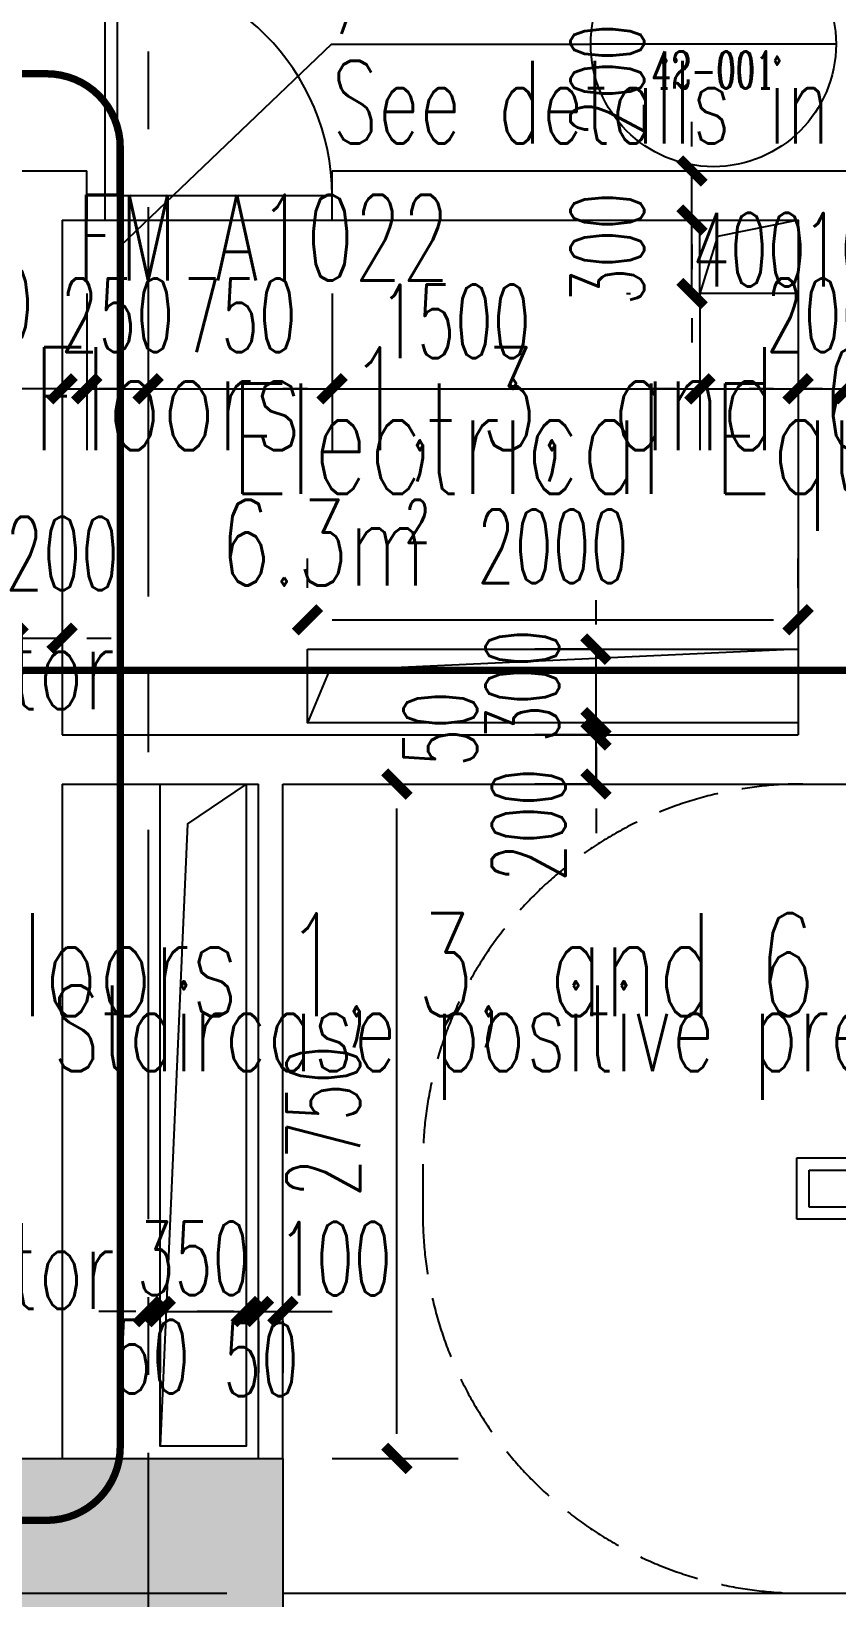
# Model space of a CAD drawing. Extents: x 824790 to 994147, y 4290613 to 4374713.
# Drawn here: x 932134 to 935417, y 4320177 to 4326565 of the extents above; entities that cross this region are included whole.
import ezdxf
from ezdxf.enums import TextEntityAlignment as Align

# ---------------------------------------------------------------- set-up
doc = ezdxf.new("R2010")
doc.units = 0
doc.header["$LTSCALE"] = 1000
doc.header["$MEASUREMENT"] = 0
for name, pattern in [('ACAD_ISO08W100', [36, 24, -3, 6, -3]), ('CENTER', [50.800000000000004, 31.75, -6.35, 6.35, -6.35]), ('DASH', [0.35, 0.25, -0.1]), ('DOTE', [2.4200000000000004, 2, -0.2, 0.02, -0.2]), ('HIDDEN', [0.375, 0.25, -0.125])]:
    doc.linetypes.add(name, pattern=pattern)
doc.layers.get('0').update_dxf_attribs({"color": 255, "linetype": 'CONTINUOUS'})
for name, color, linetype in [('A-AREA-TEXT', 6, 'CONTINUOUS'), ('A-DIM', 201, 'CONTINUOUS'), ('A-DOTE', 8, 'ACAD_ISO08W100'), ('A-LINE', 254, 'CONTINUOUS'), ('A-NOTE', 150, 'CONTINUOUS'), ('A-TEXT-CN', 31, 'CONTINUOUS'), ('A-WALL', 2, 'CONTINUOUS'), ('A-WINDOW', 4, 'CONTINUOUS'), ('A-WINDOW-TEXT', 93, 'CONTINUOUS'), ('DIM_SYMB', 3, 'CONTINUOUS'), ('DOTE', 17, 'DOTE'), ('HATCH-F252', 252, 'CONTINUOUS'), ('S-COLUMN', 1, 'CONTINUOUS'), ('stair', 30, 'CONTINUOUS'), ('管井', 6, 'CONTINUOUS')]:
    doc.layers.add(name, color=color, linetype=linetype)
doc.layers.add('A-PUB_TEXT', color=7, linetype='CONTINUOUS', lineweight=5)
doc.styles.add('_HZTXT', font='tjromans.shx', dxfattribs={"width": 0.7, "bigfont": 'tjhztxt.shx'})
doc.styles.add('_TCH_DIM', font='SIMPLEX', dxfattribs={"bigfont": 'GBCBIG'})
doc.styles.add('_TCH_LABEL', font='COMPLEX.shx', dxfattribs={"width": 0.6, "bigfont": 'GBCBIG.shx'})
doc.styles.add('DIM_FONT', font='SIMPLEX.shx', dxfattribs={"width": 0.6, "bigfont": 'GBCBIG.shx'})
doc.styles.add('TONGJI-FONT', font='simplex.shx')
doc.dimstyles.new('DIMN', dxfattribs={"dimtxt": 300, "dimasz": 100, "dimexe": 250, "dimexo": 300, "dimgap": 150, "dimtad": 1, "dimdec": 0, "dimtxsty": 'DIM_FONT', "dimblk": 'h-_ArchTick', "dimcen": 2.5, "dimclrt": 7, "dimazin": 2, "dimtfac": 1, "dimtdec": 0, "dimtix": 1, "dimtmove": 2, "dimatfit": 3, "dimarcsym": 0})

# ---------------------------------------------------------------- blocks, each defined once
blk = doc.blocks.new('h-wrt')
at = {"layer": 'A-DOTE', "linetype": 'CENTER', "ltscale": 0.05}
for p, q in [((-2508028.884582327, -1744636.162821466), (-2508028.884582328, -1784214.613253364)), ((-2539774.598713695, -1778228.966451116), (-2483728.276906996, -1778228.966451115))]:
    blk.add_line(p, q, dxfattribs=at)
blk = doc.blocks.new('h-D10')
for p, q in [((75.00000000023283, 0), (74.99999999988358, 925)), ((125.0000000001164, 0), (124.9999999998254, 923.6476599997841)), ((75.00000000023283, 0), (125.0000000001164, 0))]:
    blk.add_line(p, q)
blk.add_lwpolyline([(75.00000000023283, 0), (0, 0), (0, -99.99999999976717), (75.00000000011642, -99.99999999976717)], close=True)
blk.add_arc((75.00000000023283, 0), 925, 0, 90)
blk = doc.blocks.new('h-1100柱')
at = {"layer": 'HATCH-F252'}
blk.add_hatch(color=256, dxfattribs=at).paths.add_polyline_path([(917264.5320225786, 4495302.294204195), (918364.5320225786, 4495302.294204195), (918364.5320225786, 4494202.294204195), (917264.5320225786, 4494202.294204195)])
at = {"layer": 'S-COLUMN'}
blk.add_lwpolyline([(917264.5320225786, 4495302.294204195), (918364.5320225786, 4495302.294204195), (918364.5320225786, 4494202.294204195), (917264.5320225786, 4494202.294204195)], close=True, dxfattribs=at)
blk = doc.blocks.new('h-二层柱网')
at = {"layer": 'A-WALL'}
blk.add_blockref('h-1100柱', (214795.3440297151, -174556.9296305692), dxfattribs=at)
blk = doc.blocks.new('h-_ArchTick')
at = {"color": 0, "linetype": 'ByBlock', "const_width": 0.4}
blk.add_lwpolyline([(-0.5, -0.5), (0.5, 0.5)], dxfattribs=at)
blk = doc.blocks.new('*D105')
at = {"layer": 'A-DIM', "color": 0, "lineweight": -2, "transparency": 16777216}
for p, q in [((932509.8760522936, 4321344.15249884), (932409.8760522936, 4321344.15249884)), ((932609.8760522936, 4321344.15249884), (932659.8760522918, 4321344.15249884)), ((932609.8760522936, 4321305.199618813), (932609.8760522936, 4321094.15249884)), ((932659.8760522918, 4321305.199618813), (932659.8760522918, 4321094.15249884)), ((932759.8760522918, 4321344.15249884), (932859.8760522918, 4321344.15249884))]:
    blk.add_line(p, q, dxfattribs=at)
at = {"layer": 'A-DIM', "color": 0, "lineweight": -2, "transparency": 16777216, "xscale": 100, "yscale": 100, "zscale": 100}
blk.add_blockref('h-_ArchTick', (932609.8760522936, 4321344.15249884), dxfattribs=at)
at = {"layer": 'A-DIM', "color": 0, "lineweight": -2, "transparency": 16777216, "xscale": 100, "yscale": 100, "zscale": 100, "rotation": 180}
blk.add_blockref('h-_ArchTick', (932659.8760522918, 4321344.15249884), dxfattribs=at)
at = {"layer": 'A-DIM', "color": 7, "transparency": 16777216, "insert": (932626.066317614, 4321160.301791592), "char_height": 300, "attachment_point": 5, "style": 'DIM_FONT'}
blk.add_mtext('\\A1;50', dxfattribs=at)
blk = doc.blocks.new('*D106')
at = {"layer": 'A-DIM', "color": 0, "lineweight": -2, "transparency": 16777216}
for p, q in [((932559.8760522918, 4321344.15249884), (932459.8760522918, 4321344.15249884)), ((932659.8760522918, 4321344.15249884), (933009.8760522918, 4321344.15249884)), ((932659.8760522918, 4321305.199618813), (932659.8760522918, 4321094.15249884)), ((933009.8760522918, 4321305.199618813), (933009.8760522918, 4321094.15249884)), ((933109.8760522918, 4321344.15249884), (933209.8760522918, 4321344.15249884))]:
    blk.add_line(p, q, dxfattribs=at)
at = {"layer": 'A-DIM', "color": 0, "lineweight": -2, "transparency": 16777216, "xscale": 100, "yscale": 100, "zscale": 100}
blk.add_blockref('h-_ArchTick', (932659.8760522918, 4321344.15249884), dxfattribs=at)
at = {"layer": 'A-DIM', "color": 0, "lineweight": -2, "transparency": 16777216, "xscale": 100, "yscale": 100, "zscale": 100, "rotation": 180}
blk.add_blockref('h-_ArchTick', (933009.8760522918, 4321344.15249884), dxfattribs=at)
at = {"layer": 'A-DIM', "color": 7, "transparency": 16777216, "insert": (932794.911141902, 4321561.397507259), "char_height": 300, "attachment_point": 5, "style": 'DIM_FONT'}
blk.add_mtext('\\A1;350', dxfattribs=at)
blk = doc.blocks.new('*D107')
at = {"layer": 'A-DIM', "color": 0, "lineweight": -2, "transparency": 16777216}
for p, q in [((932909.8760522918, 4321344.15249884), (932809.8760522918, 4321344.15249884)), ((933009.8760522918, 4321344.15249884), (933059.8760522922, 4321344.15249884)), ((933009.8760522918, 4321305.199618813), (933009.8760522918, 4321094.15249884)), ((933059.8760522922, 4321305.199618813), (933059.8760522922, 4321094.15249884)), ((933159.8760522922, 4321344.15249884), (933259.8760522922, 4321344.15249884))]:
    blk.add_line(p, q, dxfattribs=at)
at = {"layer": 'A-DIM', "color": 0, "lineweight": -2, "transparency": 16777216, "xscale": 100, "yscale": 100, "zscale": 100}
blk.add_blockref('h-_ArchTick', (933009.8760522918, 4321344.15249884), dxfattribs=at)
at = {"layer": 'A-DIM', "color": 0, "lineweight": -2, "transparency": 16777216, "xscale": 100, "yscale": 100, "zscale": 100, "rotation": 180}
blk.add_blockref('h-_ArchTick', (933059.8760522922, 4321344.15249884), dxfattribs=at)
at = {"layer": 'A-DIM', "color": 7, "transparency": 16777216, "insert": (933070.945883546, 4321148.746717621), "char_height": 300, "attachment_point": 5, "style": 'DIM_FONT'}
blk.add_mtext('\\A1;50', dxfattribs=at)
blk = doc.blocks.new('*D108')
at = {"layer": 'A-DIM', "color": 0, "lineweight": -2, "transparency": 16777216}
for p, q in [((932959.8760522922, 4321344.15249884), (932859.8760522922, 4321344.15249884)), ((933059.8760522922, 4321344.15249884), (933159.8760522922, 4321344.15249884)), ((933059.8760522922, 4321305.199618813), (933059.8760522922, 4321094.15249884)), ((933159.8760522922, 4321305.199618813), (933159.8760522922, 4321094.15249884)), ((933259.8760522922, 4321344.15249884), (933359.8760522922, 4321344.15249884))]:
    blk.add_line(p, q, dxfattribs=at)
at = {"layer": 'A-DIM', "color": 0, "lineweight": -2, "transparency": 16777216, "xscale": 100, "yscale": 100, "zscale": 100}
blk.add_blockref('h-_ArchTick', (933059.8760522922, 4321344.15249884), dxfattribs=at)
at = {"layer": 'A-DIM', "color": 0, "lineweight": -2, "transparency": 16777216, "xscale": 100, "yscale": 100, "zscale": 100, "rotation": 180}
blk.add_blockref('h-_ArchTick', (933159.8760522922, 4321344.15249884), dxfattribs=at)
at = {"layer": 'A-DIM', "color": 7, "transparency": 16777216, "insert": (933372.0330148152, 4321559.941100789), "char_height": 300, "attachment_point": 5, "style": 'DIM_FONT'}
blk.add_mtext('\\A1;100', dxfattribs=at)
blk = doc.blocks.new('*D574')
at = {"layer": 'A-DIM', "color": 0, "lineweight": -2, "transparency": 16777216}
for p, q in [((933359.8760522832, 4323495.364573619), (933874.1455394336, 4323495.364573619)), ((933624.1455394336, 4320845.364573626), (933624.1455394336, 4323395.364573619)), ((933359.8760522832, 4320745.364573626), (933874.1455394336, 4320745.364573626))]:
    blk.add_line(p, q, dxfattribs=at)
at = {"layer": 'A-DIM', "color": 0, "lineweight": -2, "transparency": 16777216, "xscale": 100, "yscale": 100, "zscale": 100}
for p, rotation in [((933624.1455394336, 4323495.364573619), 90), ((933624.1455394336, 4320745.364573626), 270)]:
    blk.add_blockref('h-_ArchTick', p, dxfattribs=dict(at, rotation=rotation))
at = {"layer": 'A-DIM', "color": 7, "transparency": 16777216, "insert": (933324.145539433, 4322120.364573622), "char_height": 300, "attachment_point": 5, "rotation": 90, "style": 'DIM_FONT'}
blk.add_mtext('\\A1;2750', dxfattribs=at)
blk = doc.blocks.new('*D575')
at = {"layer": 'A-DIM', "color": 0, "lineweight": -2, "transparency": 16777216}
for p, q in [((934436.1443617574, 4324145.364573624), (934436.1443617574, 4324245.364573624)), ((934440.250643374, 4324045.364573624), (934186.1443617574, 4324045.364573624)), ((934436.1443617574, 4323745.364573623), (934436.1443617574, 4324045.364573624)), ((934440.2506433736, 4323745.364573623), (934186.1443617574, 4323745.364573623)), ((934436.1443617574, 4323645.364573623), (934436.1443617574, 4323545.364573623))]:
    blk.add_line(p, q, dxfattribs=at)
at = {"layer": 'A-DIM', "color": 0, "lineweight": -2, "transparency": 16777216, "xscale": 100, "yscale": 100, "zscale": 100}
for p, rotation in [((934436.1443617574, 4324045.364573624), 270), ((934436.1443617574, 4323745.364573623), 90)]:
    blk.add_blockref('h-_ArchTick', p, dxfattribs=dict(at, rotation=rotation))
at = {"layer": 'A-DIM', "color": 7, "transparency": 16777216, "insert": (934136.1443617566, 4323895.364573624), "char_height": 300, "attachment_point": 5, "rotation": 90, "style": 'DIM_FONT'}
blk.add_mtext('\\A1;300', dxfattribs=at)
blk = doc.blocks.new('*D576')
at = {"layer": 'A-DIM', "color": 0, "lineweight": -2, "transparency": 16777216}
for p, q in [((934436.1443617572, 4323845.364573623), (934436.1443617572, 4323945.364573623)), ((934440.2506433736, 4323745.364573623), (934186.1443617572, 4323745.364573623)), ((934436.1443617572, 4323695.364573625), (934436.1443617572, 4323745.364573623)), ((934440.2506433736, 4323695.364573625), (934186.1443617572, 4323695.364573625)), ((934436.1443617572, 4323595.364573625), (934436.1443617572, 4323495.364573625))]:
    blk.add_line(p, q, dxfattribs=at)
at = {"layer": 'A-DIM', "color": 0, "lineweight": -2, "transparency": 16777216, "xscale": 100, "yscale": 100, "zscale": 100}
for p, rotation in [((934436.1443617572, 4323745.364573623), 270), ((934436.1443617572, 4323695.364573625), 90)]:
    blk.add_blockref('h-_ArchTick', p, dxfattribs=dict(at, rotation=rotation))
at = {"layer": 'A-DIM', "color": 7, "transparency": 16777216, "insert": (933801.332231175, 4323720.364573624), "char_height": 300, "attachment_point": 5, "rotation": 90, "style": 'DIM_FONT'}
blk.add_mtext('\\A1;50', dxfattribs=at)
blk = doc.blocks.new('*D577')
at = {"layer": 'A-DIM', "color": 0, "lineweight": -2, "transparency": 16777216}
for p, q in [((934436.1443617572, 4323795.364573625), (934436.1443617572, 4323895.364573625)), ((934440.2506433736, 4323695.364573625), (934186.1443617572, 4323695.364573625)), ((934436.1443617572, 4323495.364573626), (934436.1443617572, 4323695.364573625)), ((934440.2506433736, 4323495.364573626), (934186.1443617572, 4323495.364573626)), ((934436.1443617572, 4323395.364573626), (934436.1443617572, 4323295.364573626))]:
    blk.add_line(p, q, dxfattribs=at)
at = {"layer": 'A-DIM', "color": 0, "lineweight": -2, "transparency": 16777216, "xscale": 100, "yscale": 100, "zscale": 100}
for p, rotation in [((934436.1443617572, 4323695.364573625), 270), ((934436.1443617572, 4323495.364573626), 90)]:
    blk.add_blockref('h-_ArchTick', p, dxfattribs=dict(at, rotation=rotation))
at = {"layer": 'A-DIM', "color": 7, "transparency": 16777216, "insert": (934161.1443617572, 4323328.42385706), "char_height": 300, "attachment_point": 5, "rotation": 90, "style": 'DIM_FONT'}
blk.add_mtext('\\A1;200', dxfattribs=at)
blk = doc.blocks.new('*D578')
at = {"layer": 'A-DIM', "color": 0, "lineweight": -2, "transparency": 16777216}
for p, q in [((933259.8760522878, 4324295.364573623), (933259.8760522878, 4324414.966036473)), ((935259.8760522878, 4324295.364573623), (935259.8760522878, 4324414.966036473)), ((933359.8760522878, 4324164.966036473), (935159.8760522878, 4324164.966036473))]:
    blk.add_line(p, q, dxfattribs=at)
at = {"layer": 'A-DIM', "color": 0, "lineweight": -2, "transparency": 16777216, "xscale": 100, "yscale": 100, "zscale": 100, "rotation": 180}
blk.add_blockref('h-_ArchTick', (933259.8760522878, 4324164.966036473), dxfattribs=at)
at = {"layer": 'A-DIM', "color": 0, "lineweight": -2, "transparency": 16777216, "xscale": 100, "yscale": 100, "zscale": 100}
blk.add_blockref('h-_ArchTick', (935259.8760522878, 4324164.966036473), dxfattribs=at)
at = {"layer": 'A-DIM', "color": 7, "transparency": 16777216, "insert": (934259.8760522878, 4324464.966036473), "char_height": 300, "attachment_point": 5, "style": 'DIM_FONT'}
blk.add_mtext('\\A1;2000', dxfattribs=at)
blk = doc.blocks.new('*D579')
at = {"layer": 'A-DIM', "color": 0, "lineweight": -2, "transparency": 16777216}
for p, q in [((934827.3832164714, 4325895.364573627), (934827.3832164714, 4325995.364573627)), ((934559.8760522878, 4325795.364573627), (934577.3832164714, 4325795.364573627)), ((934827.3832164714, 4325495.364573627), (934827.3832164714, 4325795.364573627)), ((934559.8760522878, 4325495.364573627), (934577.3832164714, 4325495.364573627)), ((934827.3832164714, 4325395.364573627), (934827.3832164714, 4325295.364573627))]:
    blk.add_line(p, q, dxfattribs=at)
at = {"layer": 'A-DIM', "color": 0, "lineweight": -2, "transparency": 16777216, "xscale": 100, "yscale": 100, "zscale": 100}
for p, rotation in [((934827.3832164714, 4325795.364573627), 270), ((934827.3832164714, 4325495.364573627), 90)]:
    blk.add_blockref('h-_ArchTick', p, dxfattribs=dict(at, rotation=rotation))
at = {"layer": 'A-DIM', "color": 7, "transparency": 16777216, "insert": (934482.3832164714, 4325677.986424385), "char_height": 300, "attachment_point": 5, "rotation": 90, "style": 'DIM_FONT'}
blk.add_mtext('\\A1;300', dxfattribs=at)
blk = doc.blocks.new('*D580')
at = {"layer": 'A-DIM', "color": 0, "lineweight": -2, "transparency": 16777216}
for p, q in [((934827.3832164714, 4326095.364573626), (934827.3832164714, 4326195.364573626)), ((934559.8760522878, 4325995.364573626), (934577.3832164714, 4325995.364573626)), ((934827.3832164714, 4325795.364573627), (934827.3832164714, 4325995.364573626)), ((934559.8760522878, 4325795.364573627), (934577.3832164714, 4325795.364573627)), ((934827.3832164714, 4325695.364573627), (934827.3832164714, 4325595.364573627))]:
    blk.add_line(p, q, dxfattribs=at)
at = {"layer": 'A-DIM', "color": 0, "lineweight": -2, "transparency": 16777216, "xscale": 100, "yscale": 100, "zscale": 100}
for p, rotation in [((934827.3832164714, 4325995.364573626), 270), ((934827.3832164714, 4325795.364573627), 90)]:
    blk.add_blockref('h-_ArchTick', p, dxfattribs=dict(at, rotation=rotation))
at = {"layer": 'A-DIM', "color": 7, "transparency": 16777216, "insert": (934482.3832164714, 4326365.364573626), "char_height": 300, "attachment_point": 5, "rotation": 90, "style": 'DIM_FONT'}
blk.add_mtext('\\A1;200', dxfattribs=at)
blk = doc.blocks.new('*D584')
at = {"layer": 'A-DIM', "color": 0, "lineweight": -2, "transparency": 16777216}
for p, q in [((932259.8610692326, 4325495.364573424), (932259.8610692326, 4324856.974138688)), ((932359.8760523167, 4325495.364573424), (932359.8760523167, 4324856.974138688)), ((932159.8610692326, 4325106.974138688), (932059.8610692326, 4325106.974138688)), ((932259.8610692326, 4325106.974138688), (932359.8760523167, 4325106.974138688)), ((932459.8760523167, 4325106.974138688), (932559.8760523167, 4325106.974138688))]:
    blk.add_line(p, q, dxfattribs=at)
at = {"layer": 'A-DIM', "color": 0, "lineweight": -2, "transparency": 16777216, "xscale": 100, "yscale": 100, "zscale": 100}
blk.add_blockref('h-_ArchTick', (932259.8610692326, 4325106.974138688), dxfattribs=at)
at = {"layer": 'A-DIM', "color": 0, "lineweight": -2, "transparency": 16777216, "xscale": 100, "yscale": 100, "zscale": 100, "rotation": 180}
blk.add_blockref('h-_ArchTick', (932359.8760523167, 4325106.974138688), dxfattribs=at)
at = {"layer": 'A-DIM', "color": 7, "transparency": 16777216, "insert": (931909.8610692326, 4325451.974138688), "char_height": 300, "attachment_point": 5, "style": 'DIM_FONT'}
blk.add_mtext('\\A1;100', dxfattribs=at)
blk = doc.blocks.new('*D585')
at = {"layer": 'A-DIM', "color": 0, "lineweight": -2, "transparency": 16777216}
for p, q in [((932359.8760523167, 4325495.364573424), (932359.8760523167, 4324856.974138688)), ((932609.8760522933, 4325495.364573424), (932609.8760522933, 4324856.974138688)), ((932259.8760523167, 4325106.974138688), (932159.8760523167, 4325106.974138688)), ((932359.8760523167, 4325106.974138688), (932609.8760522933, 4325106.974138688)), ((932709.8760522933, 4325106.974138688), (932809.8760522933, 4325106.974138688))]:
    blk.add_line(p, q, dxfattribs=at)
at = {"layer": 'A-DIM', "color": 0, "lineweight": -2, "transparency": 16777216, "xscale": 100, "yscale": 100, "zscale": 100}
blk.add_blockref('h-_ArchTick', (932359.8760523167, 4325106.974138688), dxfattribs=at)
at = {"layer": 'A-DIM', "color": 0, "lineweight": -2, "transparency": 16777216, "xscale": 100, "yscale": 100, "zscale": 100, "rotation": 180}
blk.add_blockref('h-_ArchTick', (932609.8760522933, 4325106.974138688), dxfattribs=at)
at = {"layer": 'A-DIM', "color": 7, "transparency": 16777216, "insert": (932484.8760523052, 4325406.974138688), "char_height": 300, "attachment_point": 5, "style": 'DIM_FONT'}
blk.add_mtext('\\A1;250', dxfattribs=at)
blk = doc.blocks.new('*D586')
at = {"layer": 'A-DIM', "color": 0, "lineweight": -2, "transparency": 16777216}
for p, q in [((932609.8760522933, 4325495.364573424), (932609.8760522933, 4324856.974138688)), ((933359.8760522878, 4325495.364573424), (933359.8760522878, 4324856.974138688)), ((932509.8760522933, 4325106.974138688), (932409.8760522933, 4325106.974138688)), ((932609.8760522933, 4325106.974138688), (933359.8760522878, 4325106.974138688)), ((933459.8760522878, 4325106.974138688), (933559.8760522878, 4325106.974138688))]:
    blk.add_line(p, q, dxfattribs=at)
at = {"layer": 'A-DIM', "color": 0, "lineweight": -2, "transparency": 16777216, "xscale": 100, "yscale": 100, "zscale": 100}
blk.add_blockref('h-_ArchTick', (932609.8760522933, 4325106.974138688), dxfattribs=at)
at = {"layer": 'A-DIM', "color": 0, "lineweight": -2, "transparency": 16777216, "xscale": 100, "yscale": 100, "zscale": 100, "rotation": 180}
blk.add_blockref('h-_ArchTick', (933359.8760522878, 4325106.974138688), dxfattribs=at)
at = {"layer": 'A-DIM', "color": 7, "transparency": 16777216, "insert": (932984.8760522906, 4325406.974138688), "char_height": 300, "attachment_point": 5, "style": 'DIM_FONT'}
blk.add_mtext('\\A1;750', dxfattribs=at)
blk = doc.blocks.new('*D587')
at = {"layer": 'A-DIM', "color": 0, "lineweight": -2, "transparency": 16777216}
for p, q in [((933359.8760522878, 4325495.364573424), (933359.8760522878, 4324856.974138688)), ((934859.8760522876, 4325495.364573424), (934859.8760522876, 4324856.974138688)), ((933259.8760522878, 4325106.974138688), (933159.8760522878, 4325106.974138688)), ((933359.8760522878, 4325106.974138688), (934859.8760522876, 4325106.974138688)), ((934959.8760522876, 4325106.974138688), (935059.8760522876, 4325106.974138688))]:
    blk.add_line(p, q, dxfattribs=at)
at = {"layer": 'A-DIM', "color": 0, "lineweight": -2, "transparency": 16777216, "xscale": 100, "yscale": 100, "zscale": 100}
blk.add_blockref('h-_ArchTick', (933359.8760522878, 4325106.974138688), dxfattribs=at)
at = {"layer": 'A-DIM', "color": 0, "lineweight": -2, "transparency": 16777216, "xscale": 100, "yscale": 100, "zscale": 100, "rotation": 180}
blk.add_blockref('h-_ArchTick', (934859.8760522876, 4325106.974138688), dxfattribs=at)
at = {"layer": 'A-DIM', "color": 7, "transparency": 16777216, "insert": (933861.3952181208, 4325381.974138688), "char_height": 300, "attachment_point": 5, "style": 'DIM_FONT'}
blk.add_mtext('\\A1;1500', dxfattribs=at)
blk = doc.blocks.new('*D588')
at = {"layer": 'A-DIM', "color": 0, "lineweight": -2, "transparency": 16777216}
for p, q in [((934859.8760522876, 4325495.364573424), (934859.8760522876, 4324856.974138688)), ((935259.8760522876, 4325495.364573424), (935259.8760522876, 4324856.974138688)), ((934759.8760522876, 4325106.974138688), (934659.8760522876, 4325106.974138688)), ((934859.8760522876, 4325106.974138688), (935259.8760522876, 4325106.974138688)), ((935359.8760522876, 4325106.974138688), (935459.8760522876, 4325106.974138688))]:
    blk.add_line(p, q, dxfattribs=at)
at = {"layer": 'A-DIM', "color": 0, "lineweight": -2, "transparency": 16777216, "xscale": 100, "yscale": 100, "zscale": 100}
blk.add_blockref('h-_ArchTick', (934859.8760522876, 4325106.974138688), dxfattribs=at)
at = {"layer": 'A-DIM', "color": 0, "lineweight": -2, "transparency": 16777216, "xscale": 100, "yscale": 100, "zscale": 100, "rotation": 180}
blk.add_blockref('h-_ArchTick', (935259.8760522876, 4325106.974138688), dxfattribs=at)
at = {"layer": 'A-DIM', "color": 7, "transparency": 16777216, "insert": (935059.8760522878, 4325674.474138688), "char_height": 300, "attachment_point": 5, "style": 'DIM_FONT'}
blk.add_mtext('\\A1;400', dxfattribs=at)
blk = doc.blocks.new('*D589')
at = {"layer": 'A-DIM', "color": 0, "lineweight": -2, "transparency": 16777216}
for p, q in [((935259.8760522876, 4325495.364573424), (935259.8760522876, 4324856.974138688)), ((935459.8760522876, 4325495.364573424), (935459.8760522876, 4324856.974138688)), ((935159.8760522876, 4325106.974138688), (935059.8760522876, 4325106.974138688)), ((935259.8760522876, 4325106.974138688), (935459.8760522876, 4325106.974138688)), ((935559.8760522876, 4325106.974138688), (935659.8760522876, 4325106.974138688))]:
    blk.add_line(p, q, dxfattribs=at)
at = {"layer": 'A-DIM', "color": 0, "lineweight": -2, "transparency": 16777216, "xscale": 100, "yscale": 100, "zscale": 100}
blk.add_blockref('h-_ArchTick', (935259.8760522876, 4325106.974138688), dxfattribs=at)
at = {"layer": 'A-DIM', "color": 0, "lineweight": -2, "transparency": 16777216, "xscale": 100, "yscale": 100, "zscale": 100, "rotation": 180}
blk.add_blockref('h-_ArchTick', (935459.8760522876, 4325106.974138688), dxfattribs=at)
at = {"layer": 'A-DIM', "color": 7, "transparency": 16777216, "insert": (935359.8760522876, 4325406.974138688), "char_height": 300, "attachment_point": 5, "style": 'DIM_FONT'}
blk.add_mtext('\\A1;200', dxfattribs=at)
blk = doc.blocks.new('*D590')
at = {"layer": 'A-DIM', "color": 0, "lineweight": -2, "transparency": 16777216}
for p, q in [((935459.8760522876, 4325495.364573424), (935459.8760522876, 4324856.974138688)), ((935559.8760251685, 4325495.364573424), (935559.8760251685, 4324856.974138688)), ((935359.8760522876, 4325106.974138688), (935259.8760522876, 4325106.974138688)), ((935459.8760522876, 4325106.974138688), (935559.8760251685, 4325106.974138688)), ((935659.8760251685, 4325106.974138688), (935759.8760251685, 4325106.974138688))]:
    blk.add_line(p, q, dxfattribs=at)
at = {"layer": 'A-DIM', "color": 0, "lineweight": -2, "transparency": 16777216, "xscale": 100, "yscale": 100, "zscale": 100}
blk.add_blockref('h-_ArchTick', (935459.8760522876, 4325106.974138688), dxfattribs=at)
at = {"layer": 'A-DIM', "color": 0, "lineweight": -2, "transparency": 16777216, "xscale": 100, "yscale": 100, "zscale": 100, "rotation": 180}
blk.add_blockref('h-_ArchTick', (935559.8760251685, 4325106.974138688), dxfattribs=at)
at = {"layer": 'A-DIM', "color": 7, "transparency": 16777216, "insert": (935509.8760387282, 4325674.474138688), "char_height": 300, "attachment_point": 5, "style": 'DIM_FONT'}
blk.add_mtext('\\A1;100', dxfattribs=at)
blk = doc.blocks.new('*D619')
at = {"layer": 'A-DIM', "color": 0, "lineweight": -2, "transparency": 16777216}
for p, q in [((932059.861069233, 4324206.956675182), (932059.861069233, 4323840.49811741)), ((932259.8610692328, 4324206.956675182), (932259.8610692328, 4323840.49811741)), ((931959.861069233, 4324090.49811741), (931859.861069233, 4324090.49811741)), ((932059.861069233, 4324090.49811741), (932259.8610692328, 4324090.49811741)), ((932359.8610692328, 4324090.49811741), (932459.8610692328, 4324090.49811741))]:
    blk.add_line(p, q, dxfattribs=at)
at = {"layer": 'A-DIM', "color": 0, "lineweight": -2, "transparency": 16777216, "xscale": 100, "yscale": 100, "zscale": 100}
blk.add_blockref('h-_ArchTick', (932059.861069233, 4324090.49811741), dxfattribs=at)
at = {"layer": 'A-DIM', "color": 0, "lineweight": -2, "transparency": 16777216, "xscale": 100, "yscale": 100, "zscale": 100, "rotation": 180}
blk.add_blockref('h-_ArchTick', (932259.8610692328, 4324090.49811741), dxfattribs=at)
at = {"layer": 'A-DIM', "color": 7, "transparency": 16777216, "insert": (932259.8610692326, 4324435.49811741), "char_height": 300, "attachment_point": 5, "style": 'DIM_FONT'}
blk.add_mtext('\\A1;200', dxfattribs=at)

msp = doc.modelspace()

# ---------------------------------------------------------------- linework, layer by layer
at = {"layer": 'A-LINE'}
for p, q in [((932359.8760523176, 4325895.364573426), (933359.8760522885, 4325895.364573426)), ((932359.8760523176, 4325795.364573426), (933359.8760522885, 4325795.364573426))]:
    msp.add_line(p, q, dxfattribs=at)
msp.add_lwpolyline([(933009.8760522918, 4323495.364573619), (932771.134692818, 4323333.581775075), (932659.8760522918, 4320795.364573627)], dxfattribs=at)
at = {"layer": 'A-NOTE'}
for p, q in [((933357.8749696198, 4326512.727388615), (932496.519861755, 4325688.875719884)), ((933357.8749696198, 4326512.727388615), (934414.5727611444, 4326512.727388615)), ((935414.5727611444, 4326512.727388615), (934414.5727611444, 4326512.727388615))]:
    msp.add_line(p, q, dxfattribs=at)
at = {"layer": 'A-NOTE', "linetype": 'HIDDEN', "const_width": 30}
msp.add_lwpolyline([(929734.0139370036, 4326391.717554785), (932196.5198616948, 4326391.717554844, -0.414213562373095), (932496.5198617544, 4326091.717554844), (932496.519861799, 4320792.83381634, -0.4142135623689536), (932196.5198617544, 4320492.83381646), (929734.0139369438, 4320492.8338164, -0.414213562373095), (929434.013936899, 4320792.83381634), (929434.0139369589, 4326091.717554844, -0.414213562373095)], format="xyb", close=True, dxfattribs=at)
at = {"layer": 'A-NOTE', "linetype": 'HIDDEN', "const_width": 30, "elevation": -1.2195193e-09}
msp.add_lwpolyline([(932129.7600524076, 4323959.559518609), (940736.07414122, 4323959.559518668, -0.414213562373095), (941036.0741412796, 4323659.559518668), (941036.0741413244, 4318830.713407379, -0.4142135623689536), (940736.0741412796, 4318530.713407498), (932129.7600523478, 4318530.713407438, -0.414213562373095), (931829.760052303, 4318830.713407379), (931829.760052363, 4323659.559518668, -0.414213562373095)], format="xyb", close=True, dxfattribs=at)
at = {"layer": 'A-NOTE'}
msp.add_circle((934914.5727611444, 4326512.727388615), 500, dxfattribs=at)
at = {"layer": 'A-WALL'}
for p, q in [((929459.8760522954, 4325995.364573628), (932359.8760523176, 4325995.364573627)), ((932359.8760523176, 4325795.364573817), (932359.8760523174, 4325995.364573821)), ((933359.8760522885, 4325795.364573826), (933359.8760522885, 4325995.364573843)), ((933359.8760522885, 4325995.364573627), (935559.876025173, 4325995.364573626)), ((932259.8760692332, 4325795.364573628), (932359.8760523178, 4325795.364573626)), ((932259.8760692332, 4325795.364573628), (932259.8760692332, 4323695.364573627)), ((933359.8760522885, 4325795.364573627), (935259.8760522882, 4325795.364573627)), ((935259.8760522882, 4325795.364573627), (935259.876052287, 4323695.364573622)), ((932259.8610692332, 4323695.364573626), (935259.876052287, 4323695.364573624)), ((932259.8760692332, 4323495.364573619), (932259.8760692332, 4320745.364573626)), ((932259.8760692332, 4323495.364573619), (933059.8760522836, 4323495.364573619)), ((933059.8760522918, 4320745.364573626), (933059.8760522936, 4323495.364573624)), ((933159.8760522936, 4323495.364573619), (940709.876052294, 4323495.364573619)), ((933159.8760522918, 4320745.364573624), (933159.8760522936, 4323495.364573624))]:
    msp.add_line(p, q, dxfattribs=at)
at = {"layer": 'DIM_SYMB'}
msp.add_lwpolyline([(937855.3493802656, 4322695.364573634, 0, 0, 0), (934819.8760522977, 4322695.364573627, 0, 0, 0), (934819.8760523018, 4320995.364573627, 0, 0, 0), (937079.8760523018, 4320995.364573633, 80, 0, 0), (937379.8760523018, 4320995.364573634, 0, 0, 0)], format="xyseb", dxfattribs=at)
at = {"layer": 'stair'}
for p, q in [((935254.8760523, 4321720.364573628), (935254.8760522996, 4321970.364573628)), ((935254.8760522996, 4321970.364573628), (938944.8760522996, 4321970.364573637)), ((935304.8760522997, 4321770.364573628), (935304.8760522996, 4321920.364573628)), ((935304.8760522996, 4321920.364573628), (938894.8760522996, 4321920.364573637)), ((938894.8760523, 4321770.364573637), (935304.8760522997, 4321770.364573628)), ((938944.8760523, 4321720.364573637), (935254.8760523, 4321720.364573628)), ((933159.8610692334, 4320195.364573625), (940159.8610692334, 4320195.364573626))]:
    msp.add_line(p, q, dxfattribs=at)
at = {"layer": 'stair', "linetype": 'DASH'}
msp.add_lwpolyline([(935279.8760523688, 4323495.364573625, 0.4142135623730951), (933729.8760523688, 4321945.364573625), (933729.8760523688, 4321745.364573625, 0.4142135623730951), (935279.8760523688, 4320195.364573625)], format="xyb", dxfattribs=at)
at = {"layer": '管井'}
for points in [[(934859.8760522882, 4325795.364573627), (935259.8760522882, 4325795.364573627), (935259.8760522882, 4325495.364573627), (934859.8760522882, 4325495.364573627)], [(933259.8760522882, 4324045.364573623), (935259.8760522882, 4324045.364573623), (935259.8760522882, 4323745.364573623), (933259.8760522882, 4323745.364573623)], [(932659.876052292, 4323495.364573624), (933009.8760522918, 4323495.364573624), (933009.8760522918, 4320795.364573627), (932659.8760522918, 4320795.364573625)]]:
    msp.add_lwpolyline(points, close=True, dxfattribs=at)
for points in [[(935259.8760522882, 4325795.364573627), (934931.1049432082, 4325727.965181628), (934859.8760522882, 4325495.364573627)], [(935259.8760522872, 4324045.364573623), (933348.8457558004, 4323956.275250435), (933259.8760522882, 4323745.364573625)]]:
    msp.add_lwpolyline(points, dxfattribs=at)

# ---------------------------------------------------------------- block references
at = {"layer": 'A-WINDOW'}
msp.add_blockref('h-D10', (932359.8760523174, 4325895.364573427), dxfattribs=at)
at = {"layer": 'DOTE'}
msp.add_blockref('h-wrt', (3440638.760634621, 6098424.331024741), dxfattribs=at)
at = {"layer": 'S-COLUMN'}
msp.add_blockref('h-二层柱网', (-200000, 0), dxfattribs=at)

# ---------------------------------------------------------------- texts
at = {"layer": 'A-AREA-TEXT', "style": '_HZTXT', "width": 0.7}
for s, height, p in [('6.3m', 350, (932902.3410624376, 4324304.478764598)), ('2', 175, (933656.1872162838, 4324479.478764598))]:
    msp.add_text(s, height=height, dxfattribs=at).set_placement(p)
at = {"layer": 'A-NOTE'}
for s, height, style, width, p in [('DT12/DT13', 297.5, '_TCH_DIM', 0.7058823529411765, (932686.973710413, 4326653.555167499)), ('See details in the application', 337.5886524822695, 'TONGJI-FONT', 0.65, (933359.550385133, 4326107.463378052))]:
    msp.add_text(s, height=height, dxfattribs=dict(at, style=style, width=width)).set_placement(p)
at = {"layer": 'A-PUB_TEXT', "style": '_TCH_LABEL'}
msp.add_text('42-001', height=150.829534972654, dxfattribs=at).set_placement((934664.6266746185, 4326331.731946647), (935164.5188476706, 4326331.731946647), align=Align.FIT)
at = {"layer": 'A-TEXT-CN', "linetype": 'Continuous', "lineweight": 13, "style": 'TONGJI-FONT', "width": 0.65}
for p in [(929986.1994818643, 4324856.432297756), (929727.9762077022, 4322548.389584073)]:
    msp.add_text('Docking at Floors 1, 3, and 6', height=420, dxfattribs=at).set_placement(p)
at = {"layer": 'A-TEXT-CN', "style": 'TONGJI-FONT', "width": 0.65}
for s, height, p in [('Electrical Equipment Room', 450, (932944.157764282, 4324678.100307442)), ('freight elevator', 350, (930134.2898510078, 4323800.769770883)), ('Staircase positive pressure', 350, (932219.2343624128, 4322324.361282407)), ('freight elevator', 350, (930134.2898510078, 4321355.000522101))]:
    msp.add_text(s, height=height, dxfattribs=at).set_placement(p)
at = {"layer": 'A-WINDOW-TEXT', "style": 'TONGJI-FONT', "width": 0.65}
msp.add_text('FM A1022', height=350, dxfattribs=at).set_placement((932318.4812980779, 4325548.463822054))

# ---------------------------------------------------------------- dimensions: what is measured, and where the dimension line sits
at = {"layer": 'A-DIM'}
for base, p1, p2, angle, picture, middle in [((934827.3832164714, 4325995.364573626), (934859.8760522878, 4325795.364573627), (934859.8760522878, 4325995.364573626), 90, '*D580', (934482.3832164714, 4326365.364573626)), ((934827.3832164714, 4325795.364573627), (934859.8760522878, 4325495.364573627), (934859.8760522878, 4325795.364573627), 90, '*D579', (934482.3832164714, 4325677.986424385)), ((935259.8760522876, 4325106.974138688), (934859.8760522876, 4325795.364573424), (935259.8760522876, 4325795.364573424), 0, '*D588', (935059.8760522878, 4325674.474138688)), ((935559.8760251685, 4325106.974138688), (935459.8760522876, 4325795.364573424), (935559.8760251685, 4325795.364573424), 0, '*D590', (935509.8760387282, 4325674.474138688)), ((932359.8760523167, 4325106.974138688), (932259.8610692326, 4325795.364573424), (932359.8760523167, 4325795.364573424), 0, '*D584', (931909.8610692326, 4325451.974138688)), ((934859.8760522876, 4325106.974138688), (933359.8760522878, 4325795.364573424), (934859.8760522876, 4325795.364573424), 0, '*D587', (933861.3952181208, 4325381.974138688)), ((932259.8610692328, 4324090.49811741), (932059.861069233, 4324506.956675182), (932259.8610692328, 4324506.956675182), 0, '*D619', (932259.8610692326, 4324435.49811741)), ((934436.1443617572, 4323745.364573623), (934740.2506433736, 4323695.364573625), (934740.2506433736, 4323745.364573623), 90, '*D576', (933801.332231175, 4323720.364573624)), ((934436.1443617572, 4323695.364573625), (934740.2506433736, 4323495.364573626), (934740.2506433736, 4323695.364573625), 90, '*D577', (934161.1443617572, 4323328.42385706)), ((933009.8760522918, 4321344.15249884), (932659.8760522918, 4321605.199618813), (933009.8760522918, 4321605.199618813), 0, '*D106', (932794.911141902, 4321561.397507259)), ((933159.8760522922, 4321344.15249884), (933059.8760522922, 4321605.199618813), (933159.8760522922, 4321605.199618813), 0, '*D108', (933372.0330148152, 4321559.941100789)), ((932659.8760522918, 4321344.15249884), (932609.8760522936, 4321605.199618813), (932659.8760522918, 4321605.199618813), 0, '*D105', (932626.066317614, 4321160.301791592)), ((933059.8760522922, 4321344.15249884), (933009.8760522918, 4321605.199618813), (933059.8760522922, 4321605.199618813), 0, '*D107', (933070.945883546, 4321148.746717621))]:
    dim = msp.add_linear_dim(base=base, p1=p1, p2=p2, angle=angle, dimstyle='DIMN', dxfattribs=at)
    dim.commit()
    dim.dimension.update_dxf_attribs({"geometry": picture, "text_midpoint": middle, "dimtype": 129})
for p1, p2, distance, picture, middle in [((932359.8760523167, 4325795.364573424), (932609.8760522933, 4325795.364573424), -688.3904347354546, '*D585', (932484.8760523052, 4325406.974138688)), ((932609.8760522933, 4325795.364573424), (933359.8760522878, 4325795.364573424), -688.3904347354546, '*D586', (932984.8760522906, 4325406.974138688)), ((935259.8760522876, 4325795.364573424), (935459.8760522876, 4325795.364573424), -688.3904347354546, '*D589', (935359.8760522876, 4325406.974138688)), ((933259.8760522878, 4323995.364573623), (935259.8760522878, 4323995.364573623), 169.60146285034716, '*D578', (934259.8760522878, 4324464.966036473)), ((934740.2506433736, 4323745.364573623), (934740.250643374, 4324045.364573624), 304.1062816166086, '*D575', (934136.1443617566, 4323895.364573624)), ((933059.8760522832, 4320745.364573626), (933059.8760522832, 4323495.364573619), -564.2694871503627, '*D574', (933324.145539433, 4322120.364573622))]:
    dim = msp.add_aligned_dim(p1=p1, p2=p2, distance=distance, dimstyle='DIMN', dxfattribs=at)
    dim.commit()
    dim.dimension.update_dxf_attribs({"geometry": picture, "text_midpoint": middle})

doc.saveas('drawing.dxf')
